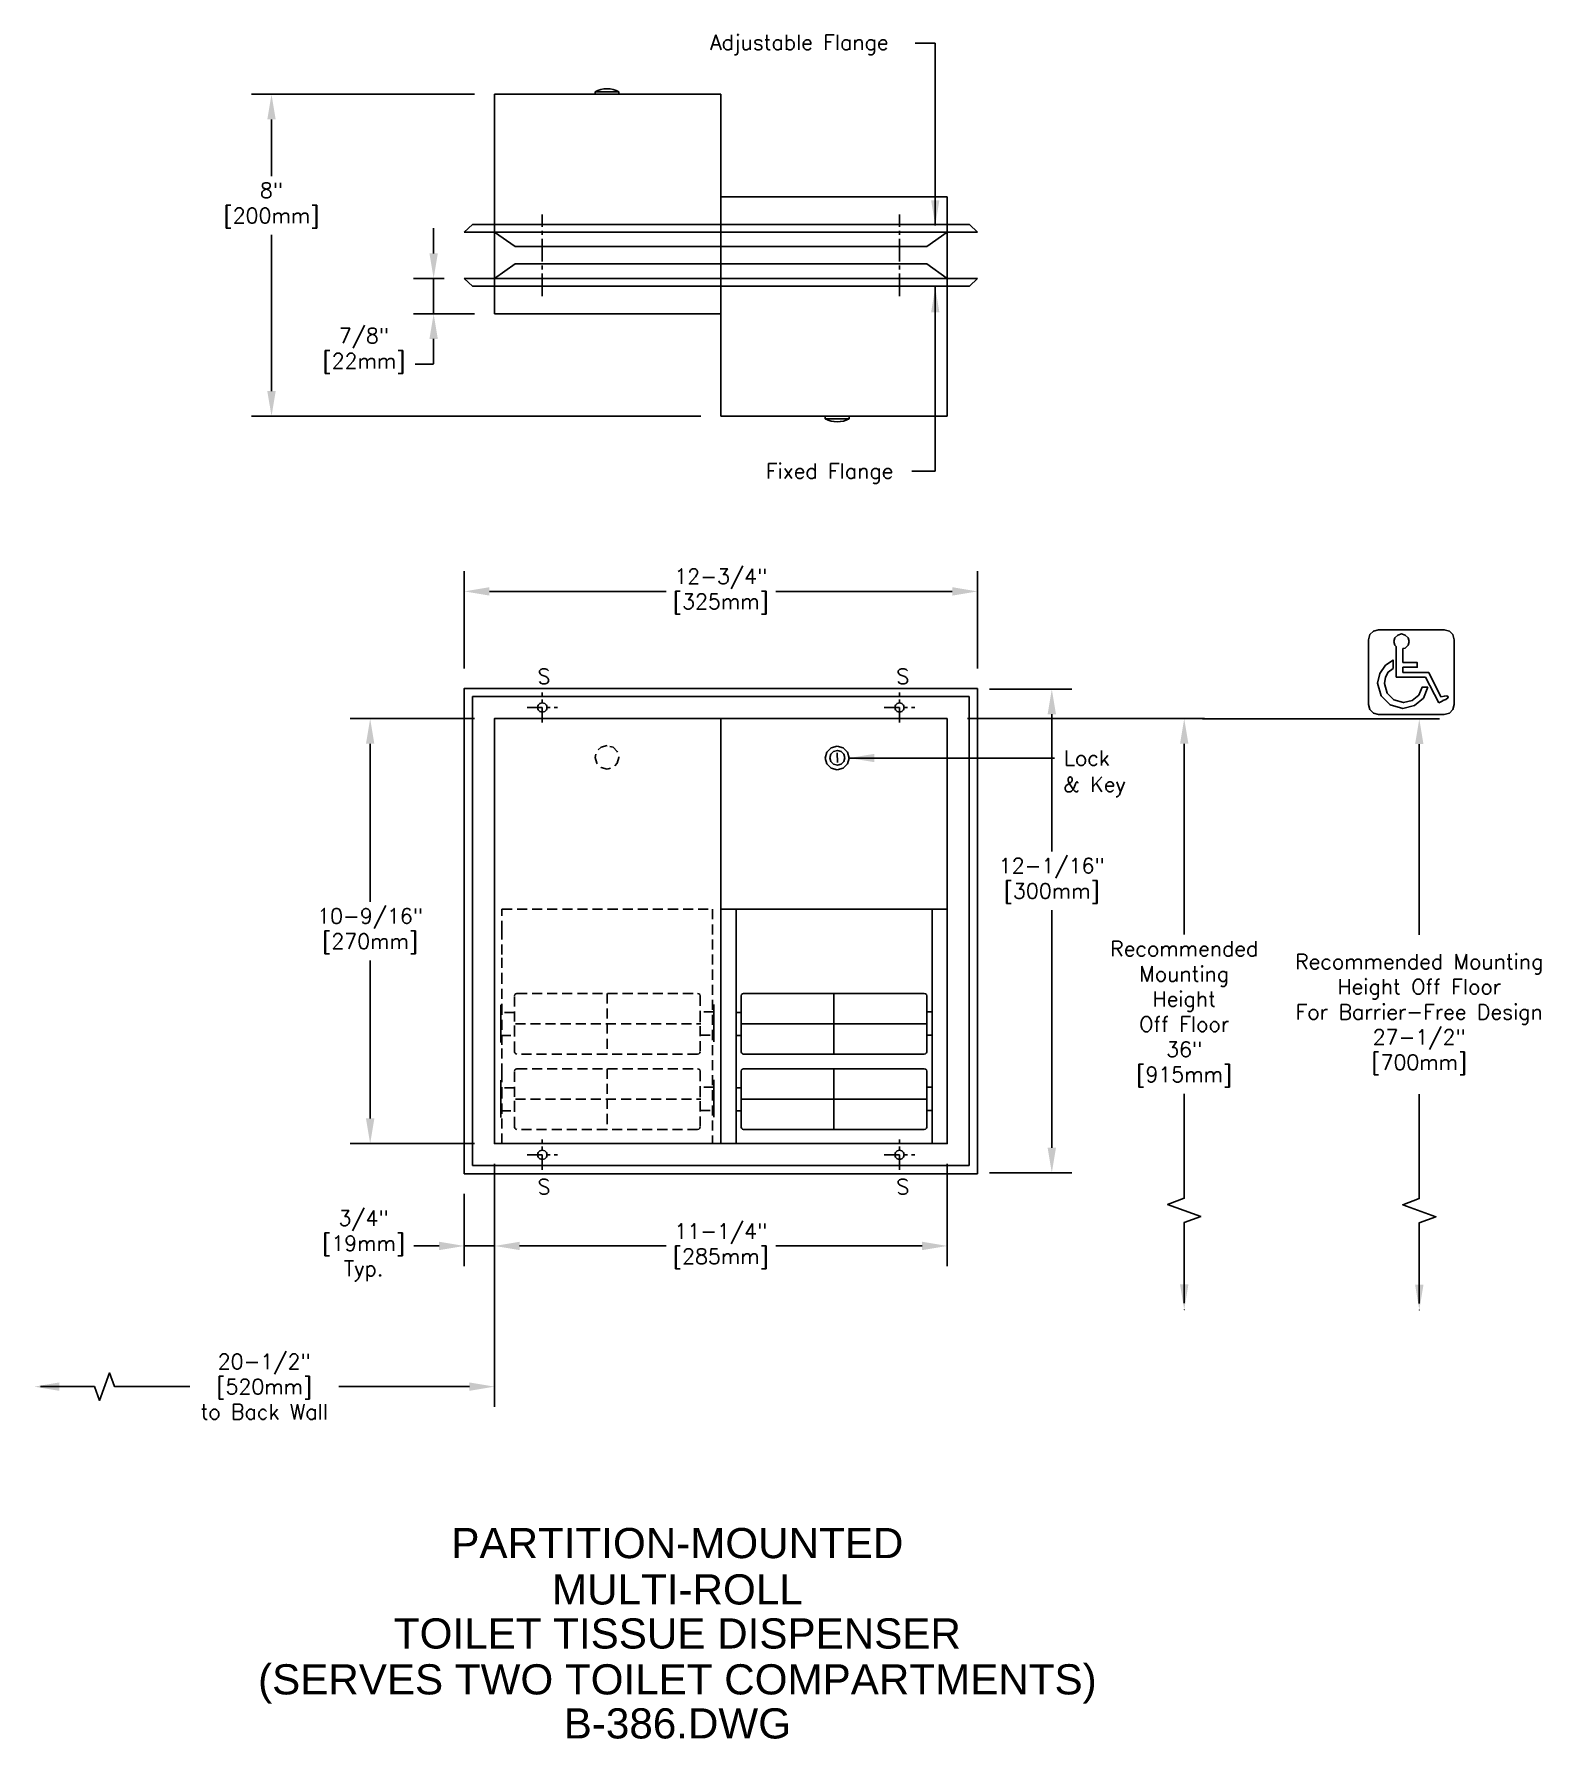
# Model space of a CAD drawing. Extents: x 106.4 to 143.9, y 16.7 to 59.1.
import ezdxf
from ezdxf.enums import TextEntityAlignment as Align

# ---------------------------------------------------------------- set-up
doc = ezdxf.new("R2010")
doc.units = 0
doc.header["$MEASUREMENT"] = 0
doc.header["$PDMODE"] = 35
doc.header["$PDSIZE"] = 0.000315
doc.linetypes.add('CENTER2', pattern=[1.125, 0.75, -0.125, 0.125, -0.125])
doc.linetypes.add('HIDDEN2', pattern=[0.1875, 0.125, -0.0625])
doc.layers.get('0').update_dxf_attribs({"linetype": 'CONTINUOUS'})
doc.layers.get('DEFPOINTS').update_dxf_attribs({"linetype": 'CONTINUOUS'})
for name, color, linetype in [('DETAIL', 4, 'CONTINUOUS'), ('DIM', 1, 'CONTINUOUS'), ('TEXT', 2, 'CONTINUOUS')]:
    doc.layers.add(name, color=color, linetype=linetype)
doc.styles.add('ARIAL_5', font='arial.ttf', dxfattribs={"height": 5})
doc.styles.add('DIM_S_8', font='simplex.shx', dxfattribs={"height": 0.375})
doc.dimstyles.new('DIM_S_7', dxfattribs={"dimtxt": 0.12, "dimasz": 0.625, "dimexe": 0.5, "dimexo": 0.5, "dimgap": 0.09375, "dimtad": 1, "dimtih": 1, "dimtoh": 1, "dimdec": 4, "dimrnd": 0.0625, "dimzin": 0, "dimtxsty": 'DIM_S_8', "dimcen": 0.09375, "dimaunit": 1, "dimazin": 3, "dimtfac": 1, "dimtdec": 4, "dimtofl": 0, "dimtmove": 0, "dimatfit": 3, "dimtolj": 1, "dimtzin": 0})

# ---------------------------------------------------------------- blocks, each defined once
blk = doc.blocks.new('TBLK_TX')
blk = doc.blocks.new('*D1')
at = {"color": 0, "linetype": 'BYBLOCK'}
for p, q in [((117.358, 57.568), (111.818, 57.568)), ((112.318, 56.943), (112.318, 55.534)), ((112.318, 50.193), (112.318, 54.078)), ((122.983, 49.568), (111.818, 49.568))]:
    blk.add_line(p, q, dxfattribs=at)
for points in [[(112.213, 56.943), (112.422, 56.943), (112.318, 57.568)], [(112.213, 50.193), (112.422, 50.193), (112.318, 49.568)]]:
    blk.add_solid(points, dxfattribs=at)
at = {"layer": 'DEFPOINTS', "color": 0, "linetype": 'BYBLOCK'}
for p in [(117.858, 57.568), (112.318, 49.568), (123.483, 49.568)]:
    blk.add_point(p, dxfattribs=at)
at = {"color": 0, "linetype": 'BYBLOCK', "insert": (112.318, 54.806), "char_height": 0.375, "attachment_point": 5, "style": 'DIM_S_8'}
blk.add_mtext('\\A1;8"\\P[200mm]', dxfattribs=at)
blk = doc.blocks.new('*D2')
at = {"color": 0, "linetype": 'BYBLOCK'}
for p, q in [((116.346, 53.616), (116.346, 54.241)), ((116.608, 52.991), (115.846, 52.991)), ((116.346, 52.991), (116.346, 52.116)), ((117.358, 52.116), (115.846, 52.116)), ((116.346, 51.491), (116.346, 50.866))]:
    blk.add_line(p, q, dxfattribs=at)
for points in [[(116.242, 53.616), (116.45, 53.616), (116.346, 52.991)], [(116.242, 51.491), (116.45, 51.491), (116.346, 52.116)]]:
    blk.add_solid(points, dxfattribs=at)
at = {"layer": 'DEFPOINTS', "color": 0, "linetype": 'BYBLOCK'}
for p in [(117.108, 52.991), (116.346, 52.116), (117.858, 52.116)]:
    blk.add_point(p, dxfattribs=at)
at = {"color": 0, "linetype": 'BYBLOCK', "insert": (114.616, 51.194), "char_height": 0.375, "attachment_point": 5, "style": 'DIM_S_8'}
blk.add_mtext('\\A1;7/8"\\P[22mm]', dxfattribs=at)
blk = doc.blocks.new('*D3')
at = {"layer": 'DEFPOINTS', "color": 0, "linetype": 'CONTINUOUS'}
for p in [(129.858, 45.214), (117.108, 42.802), (129.858, 42.802)]:
    blk.add_point(p, dxfattribs=at)
at = {"layer": 'DIM', "color": 0, "linetype": 'CONTINUOUS'}
for p, q in [((117.108, 43.302), (117.108, 45.714)), ((129.858, 43.302), (129.858, 45.714)), ((117.733, 45.214), (122.121, 45.214)), ((129.233, 45.214), (124.845, 45.214))]:
    blk.add_line(p, q, dxfattribs=at)
for points in [[(117.733, 45.319), (117.733, 45.11), (117.108, 45.214)], [(129.233, 45.319), (129.233, 45.11), (129.858, 45.214)]]:
    blk.add_solid(points, dxfattribs=at)
at = {"layer": 'DIM', "color": 0, "linetype": 'CONTINUOUS', "insert": (123.483, 45.214), "char_height": 0.375, "attachment_point": 5, "style": 'DIM_S_8'}
blk.add_mtext('\\A1;12-3/4"\\P[325mm]', dxfattribs=at)
blk = doc.blocks.new('*D4')
at = {"color": 0, "linetype": 'BYBLOCK'}
for p, q in [((117.358, 42.052), (114.269, 42.052)), ((114.769, 41.427), (114.769, 37.498)), ((114.769, 32.115), (114.769, 36.043)), ((117.358, 31.49), (114.269, 31.49))]:
    blk.add_line(p, q, dxfattribs=at)
for points in [[(114.665, 41.427), (114.873, 41.427), (114.769, 42.052)], [(114.665, 32.115), (114.873, 32.115), (114.769, 31.49)]]:
    blk.add_solid(points, dxfattribs=at)
at = {"layer": 'DEFPOINTS', "color": 0, "linetype": 'BYBLOCK'}
for p in [(117.858, 42.052), (114.769, 31.49), (117.858, 31.49)]:
    blk.add_point(p, dxfattribs=at)
at = {"color": 0, "linetype": 'BYBLOCK', "insert": (114.769, 36.771), "char_height": 0.375, "attachment_point": 5, "style": 'DIM_S_8'}
blk.add_mtext('\\A1;10-9/16"\\P[270mm]', dxfattribs=at)
blk = doc.blocks.new('*D5')
at = {"color": 0, "linetype": 'BYBLOCK'}
for p, q in [((117.858, 30.99), (117.858, 28.447)), ((129.108, 30.99), (129.108, 28.447)), ((118.483, 28.947), (122.121, 28.947)), ((128.483, 28.947), (124.845, 28.947))]:
    blk.add_line(p, q, dxfattribs=at)
for points in [[(118.483, 29.051), (118.483, 28.843), (117.858, 28.947)], [(128.483, 29.051), (128.483, 28.843), (129.108, 28.947)]]:
    blk.add_solid(points, dxfattribs=at)
at = {"layer": 'DEFPOINTS', "color": 0, "linetype": 'BYBLOCK'}
for p in [(117.858, 31.49), (129.108, 31.49), (129.108, 28.947)]:
    blk.add_point(p, dxfattribs=at)
at = {"color": 0, "linetype": 'BYBLOCK', "insert": (123.483, 28.939), "char_height": 0.375, "attachment_point": 5, "style": 'DIM_S_8'}
blk.add_mtext('\\A1;11-1/4"\\P[285mm]', dxfattribs=at)
blk = doc.blocks.new('*D6')
at = {"color": 0, "linetype": 'BYBLOCK'}
for p, q in [((117.858, 30.99), (117.858, 28.447)), ((117.108, 30.24), (117.108, 28.447)), ((116.483, 28.947), (115.858, 28.947)), ((117.108, 28.947), (117.858, 28.947)), ((118.483, 28.947), (119.108, 28.947))]:
    blk.add_line(p, q, dxfattribs=at)
for points in [[(116.483, 29.051), (116.483, 28.843), (117.108, 28.947)], [(118.483, 29.051), (118.483, 28.843), (117.858, 28.947)]]:
    blk.add_solid(points, dxfattribs=at)
at = {"layer": 'DEFPOINTS', "color": 0, "linetype": 'BYBLOCK'}
for p in [(117.858, 31.49), (117.108, 30.74), (117.858, 28.947)]:
    blk.add_point(p, dxfattribs=at)
at = {"color": 0, "linetype": 'BYBLOCK', "insert": (114.607, 28.95), "char_height": 0.375, "attachment_point": 5, "style": 'DIM_S_8'}
blk.add_mtext('\\A1;3/4"\\P[19mm]\\PTyp.', dxfattribs=at)
blk = doc.blocks.new('*D7')
at = {"layer": 'DEFPOINTS', "color": 0, "linetype": 'CONTINUOUS'}
for p in [(129.656, 42.787), (129.656, 30.764), (131.705, 30.764)]:
    blk.add_point(p, dxfattribs=at)
at = {"layer": 'DIM', "color": 0, "linetype": 'CONTINUOUS'}
for p, q in [((130.156, 42.787), (132.205, 42.787)), ((131.705, 42.162), (131.705, 38.748)), ((131.705, 31.389), (131.705, 37.293)), ((130.156, 30.764), (132.205, 30.764))]:
    blk.add_line(p, q, dxfattribs=at)
for points in [[(131.601, 42.162), (131.809, 42.162), (131.705, 42.787)], [(131.601, 31.389), (131.809, 31.389), (131.705, 30.764)]]:
    blk.add_solid(points, dxfattribs=at)
at = {"layer": 'DIM', "color": 0, "linetype": 'CONTINUOUS', "insert": (131.705, 38.021), "char_height": 0.375, "attachment_point": 5, "style": 'DIM_S_8'}
blk.add_mtext('\\A1;12-1/16"\\P[300mm]', dxfattribs=at)

msp = doc.modelspace()

# ---------------------------------------------------------------- linework, layer by layer
at = {"layer": 'DEFPOINTS', "color": 0, "linetype": 'BYBLOCK'}
for p in [(129.10793, 42.05206), (117.85793, 31.48956)]:
    msp.add_point(p, dxfattribs=at)
at = {"layer": 'DETAIL', "linetype": 'CONTINUOUS'}
for p, q in [((120.35824, 57.56845), (120.35824, 57.63095)), ((120.35824, 57.63095), (120.94989, 57.63095)), ((120.94989, 57.56845), (120.94989, 57.63095)), ((117.85793, 57.56845), (123.48293, 57.56845)), ((117.85793, 52.11577), (117.85793, 57.56845)), ((123.48293, 49.56845), (123.48293, 57.56845)), ((129.10793, 55.02113), (123.48293, 55.02113)), ((129.10793, 49.56845), (129.10793, 55.02113)), ((117.10793, 54.14613), (117.3098, 54.33363)), ((117.3098, 54.33363), (123.48293, 54.33363)), ((129.65606, 54.33363), (123.48293, 54.33363)), ((129.85793, 54.14613), (129.65606, 54.33363)), ((117.10793, 54.14613), (123.48293, 54.14613)), ((129.85793, 54.14613), (123.48293, 54.14613)), ((123.48293, 52.99077), (117.10793, 52.99077)), ((117.10793, 52.99077), (117.3098, 52.80327)), ((123.48293, 52.99077), (129.85793, 52.99077)), ((129.85793, 52.99077), (129.65606, 52.80327)), ((117.3098, 52.80327), (123.48293, 52.80327)), ((129.65606, 52.80327), (123.48293, 52.80327)), ((123.48293, 52.11577), (117.85793, 52.11577)), ((123.48293, 49.56845), (129.10793, 49.56845)), ((126.07805, 49.56845), (126.07805, 49.50595)), ((126.07805, 49.50595), (126.6697, 49.50595)), ((126.6697, 49.56845), (126.6697, 49.50595)), ((141.07478, 43.20162), (140.42959, 43.20162)), ((141.37459, 42.59381), (141.07478, 43.20162)), ((129.65125, 42.60201), (117.3098, 42.60201)), ((117.3098, 42.60201), (117.3098, 30.94624)), ((129.65125, 42.60201), (129.65125, 30.94624)), ((141.3176, 42.44245), (141.42292, 42.49583)), ((141.42292, 42.49583), (141.42074, 42.50025)), ((123.48293, 42.05206), (123.48293, 31.48956)), ((129.65125, 30.94624), (117.3098, 30.94624))]:
    msp.add_line(p, q, dxfattribs=at)
at = {"layer": 'DETAIL', "linetype": 'CENTER2', "ltscale": 0.75}
for p, q in [((119.04543, 52.55327), (119.04543, 54.58363)), ((127.92043, 52.55327), (127.92043, 54.58363))]:
    msp.add_line(p, q, dxfattribs=at)
at = {"layer": 'DETAIL', "linetype": 'CENTER2', "ltscale": 0.5}
for p, q in [((119.04543, 41.95238), (119.04543, 42.70156)), ((127.92043, 41.95238), (127.92043, 42.70156)), ((118.66803, 42.32704), (119.42271, 42.32704)), ((127.54303, 42.32704), (128.29771, 42.32704)), ((119.04543, 30.83993), (119.04543, 31.58911)), ((127.92043, 30.83993), (127.92043, 31.58911)), ((118.66803, 31.21459), (119.42271, 31.21459)), ((127.54303, 31.21459), (128.29771, 31.21459))]:
    msp.add_line(p, q, dxfattribs=at)
at = {"layer": 'DETAIL', "linetype": 'HIDDEN2', "ltscale": 2}
msp.add_line((123.27769, 37.31465), (123.27769, 31.48956), dxfattribs=at)
at = {"layer": 'DETAIL', "linetype": 'CONTINUOUS'}
for points in [[(117.85793, 54.14613), (118.36971, 53.78224), (123.48293, 53.78224)], [(129.10793, 54.14613), (128.59614, 53.78224), (123.48293, 53.78224)], [(117.85793, 52.99077), (118.36971, 53.35465), (123.48293, 53.35465)], [(129.10793, 52.99077), (128.59614, 53.35465), (123.48293, 53.35465)], [(140.42959, 43.7911), (140.48872, 43.80703), (140.55619, 43.87423), (140.58186, 43.96879), (140.55619, 44.06327), (140.48872, 44.13041), (140.39383, 44.15597), (140.29891, 44.13041), (140.23148, 44.06327), (140.20583, 43.96879), (140.23148, 43.87423), (140.26086, 43.84494)], [(140.26086, 43.84494), (140.26086, 43.0839)], [(140.42959, 43.44537), (140.42959, 43.7911)], [(140.42959, 43.32765), (140.78413, 43.32765), (140.78413, 43.44537), (140.42959, 43.44537)], [(140.42959, 43.20162), (140.42959, 43.32765)], [(140.26086, 43.0839), (140.42959, 43.0839)], [(140.42959, 43.0839), (140.98998, 43.0839)], [(140.98998, 43.0839), (141.3176, 42.44245)], [(141.42074, 42.50025), (141.49538, 42.53152), (141.54321, 42.56599), (141.55434, 42.59723), (141.52336, 42.61544), (141.45836, 42.61409), (141.37459, 42.59381)], [(126.37382, 41.36405), (126.22453, 41.32436), (126.11843, 41.22011), (126.07805, 41.07347)], [(126.37834, 41.25995), (126.2843, 41.23497), (126.21746, 41.16934), (126.19203, 41.07701)], [(126.6697, 41.07347), (126.6293, 41.22011), (126.52314, 41.32436), (126.37382, 41.36405)], [(126.37382, 41.20279), (126.37972, 40.96584)], [(126.56462, 41.07701), (126.53917, 41.16934), (126.47231, 41.23497), (126.37834, 41.25995)], [(126.07805, 41.07347), (126.11843, 40.92685), (126.22453, 40.82266), (126.37382, 40.78301)], [(126.19203, 41.07701), (126.21746, 40.98466), (126.2843, 40.91904), (126.37834, 40.89407)], [(126.37382, 40.78301), (126.52314, 40.82266), (126.6293, 40.92685), (126.6697, 41.07347)], [(126.37834, 40.89407), (126.47231, 40.91904), (126.53917, 40.98466), (126.56462, 41.07701)], [(123.48293, 37.31275), (129.10793, 37.31423)], [(123.86022, 37.31285), (123.86307, 31.48956)], [(128.7328, 37.31269), (128.7297, 31.48956)], [(123.98669, 35.16259), (123.99513, 35.19299), (124.01723, 35.2147), (124.04821, 35.22298)], [(124.04821, 35.22298), (128.53551, 35.22298)], [(126.29192, 35.22298), (126.29192, 33.71379)], [(128.53551, 35.22298), (128.56648, 35.2147), (128.58859, 35.19299), (128.59702, 35.16259)], [(123.86175, 34.17489), (123.98667, 34.17489), (123.98667, 34.75129), (123.86147, 34.75129)], [(123.98669, 33.77418), (123.98669, 35.16259)], [(128.59702, 35.16259), (128.59702, 33.77418)], [(128.73145, 34.76182), (128.59702, 34.76182), (128.59702, 34.18542)], [(123.98667, 34.4631), (128.59702, 34.4631)], [(128.59702, 34.18542), (128.73114, 34.18542)], [(124.04821, 33.71379), (124.01723, 33.72207), (123.99513, 33.74378), (123.98669, 33.77418)], [(128.53551, 33.71379), (124.04821, 33.71379)], [(128.59702, 33.77418), (128.58859, 33.74378), (128.56648, 33.72207), (128.53551, 33.71379)], [(123.9867, 33.29145), (123.99513, 33.3219), (124.01722, 33.34358), (124.04819, 33.35184)], [(123.9867, 31.90302), (123.9867, 33.29145)], [(124.04819, 33.35184), (128.53551, 33.35184)], [(126.29189, 33.35184), (126.29189, 31.84262)], [(128.53551, 33.35184), (128.56647, 33.34358), (128.58856, 33.3219), (128.59699, 33.29145)], [(128.59699, 33.29145), (128.59699, 31.90302)], [(123.86267, 32.30378), (123.98667, 32.30378), (123.98667, 32.88018), (123.86239, 32.88018)], [(128.73045, 32.89069), (128.59699, 32.89069), (128.59699, 32.31428)], [(123.98667, 32.592), (128.59699, 32.592)], [(128.59699, 32.31428), (128.73014, 32.31428)], [(124.04819, 31.84262), (124.01722, 31.85091), (123.99513, 31.87262), (123.9867, 31.90302)], [(128.53551, 31.84262), (124.04819, 31.84262)], [(128.59699, 31.90302), (128.58856, 31.87262), (128.56647, 31.85091), (128.53551, 31.84262)]]:
    msp.add_lwpolyline(points, dxfattribs=at)
for points in [[(141.45714, 42.15427), (141.58282, 42.18813), (141.67208, 42.2771), (141.70604, 42.40223), (141.70604, 44.01394), (141.67208, 44.1391), (141.58282, 44.22802), (141.45714, 44.26184), (139.82531, 44.26184), (139.69969, 44.22802), (139.61039, 44.1391), (139.57641, 44.01394), (139.57641, 42.40223), (139.61039, 42.2771), (139.69969, 42.18813), (139.82531, 42.15427)], [(141.05021, 42.8312), (140.93664, 42.56329), (140.71798, 42.37714), (140.42903, 42.30739), (140.11126, 42.39304), (139.88533, 42.61807), (139.79933, 42.93459), (139.85681, 43.17745), (140.00009, 43.38251), (140.18543, 43.50615), (140.18725, 43.30181), (140.06188, 43.21039), (139.99311, 43.08549), (139.97213, 42.92145), (140.03662, 42.6841), (140.20606, 42.51535), (140.44443, 42.45112), (140.66106, 42.50124), (140.82503, 42.63678), (140.91028, 42.83552)], [(129.85793, 42.80206), (117.10793, 42.80206), (117.10793, 30.73956), (129.85793, 30.73956)], [(119.04543, 42.4429), (118.98584, 42.42708), (118.94347, 42.38552), (118.92734, 42.32704), (118.94347, 42.26851), (118.98584, 42.2269), (119.04543, 42.21106), (119.10501, 42.2269), (119.14733, 42.26851), (119.16342, 42.32704), (119.14733, 42.38552), (119.10501, 42.42708)], [(127.92043, 42.4429), (127.86084, 42.42708), (127.81847, 42.38552), (127.80234, 42.32704), (127.81847, 42.26851), (127.86084, 42.2269), (127.92043, 42.21106), (127.98001, 42.2269), (128.02233, 42.26851), (128.03842, 42.32704), (128.02233, 42.38552), (127.98001, 42.42708)], [(129.10793, 42.05206), (117.85793, 42.05206), (117.85793, 31.48956), (129.10793, 31.48956)], [(119.04543, 31.33045), (118.98584, 31.31463), (118.94347, 31.27307), (118.92734, 31.21459), (118.94347, 31.15606), (118.98584, 31.11445), (119.04543, 31.09861), (119.10501, 31.11445), (119.14733, 31.15606), (119.16342, 31.21459), (119.14733, 31.27307), (119.10501, 31.31463)], [(127.92043, 31.33045), (127.86084, 31.31463), (127.81847, 31.27307), (127.80234, 31.21459), (127.81847, 31.15606), (127.86084, 31.11445), (127.92043, 31.09861), (127.98001, 31.11445), (128.02233, 31.15606), (128.03842, 31.21459), (128.02233, 31.27307), (127.98001, 31.31463)]]:
    msp.add_lwpolyline(points, close=True, dxfattribs=at)
at = {"layer": 'DETAIL', "linetype": 'HIDDEN2', "ltscale": 2, "flags": 128}
msp.add_lwpolyline([(120.65403, 41.38062), (120.50476, 41.34095), (120.39863, 41.2367), (120.35824, 41.09007), (120.39863, 40.94344), (120.50476, 40.83924), (120.65403, 40.79958), (120.80334, 40.83924), (120.90949, 40.94344), (120.94989, 41.09007), (120.90949, 41.2367), (120.80334, 41.34095)], close=True, dxfattribs=at)
at = {"layer": 'DETAIL', "linetype": 'HIDDEN2', "ltscale": 2}
for points in [[(118.03806, 31.48956), (118.04058, 32.23371), (118.04111, 32.63986), (118.04163, 33.22986), (118.04212, 33.94187), (118.04257, 34.71403), (118.04296, 35.4845), (118.04328, 36.19142), (118.04353, 36.77294), (118.04369, 37.16721), (118.04375, 37.31539)], [(118.35511, 35.16259), (118.36352, 35.19299), (118.38557, 35.2147), (118.41651, 35.22298)], [(118.41651, 35.22298), (122.90383, 35.22298)], [(120.66021, 35.22298), (120.66021, 33.71379)], [(122.90383, 35.22298), (122.93479, 35.2147), (122.95688, 35.19299), (122.96532, 35.16259)], [(118.01355, 34.93996), (118.01355, 34.0072)], [(118.35511, 33.77418), (118.35511, 35.16259)], [(122.96532, 35.16259), (122.96532, 33.77418)], [(123.30679, 34.95046), (123.30679, 34.01771)], [(118.37643, 34.4631), (122.98672, 34.4631)], [(118.41651, 33.71379), (118.38557, 33.72207), (118.36352, 33.74378), (118.35511, 33.77418)], [(122.90383, 33.71379), (118.41651, 33.71379)], [(122.96532, 33.77418), (122.95688, 33.74378), (122.93479, 33.72207), (122.90383, 33.71379)], [(118.01355, 33.06894), (118.01355, 32.13615)], [(118.35511, 33.29145), (118.36352, 33.3219), (118.38557, 33.34358), (118.41651, 33.35184)], [(118.35511, 31.90302), (118.35511, 33.29145)], [(118.41651, 33.35184), (122.90383, 33.35184)], [(120.66021, 33.35184), (120.66021, 31.84262)], [(122.90383, 33.35184), (122.93479, 33.34358), (122.95688, 33.3219), (122.96532, 33.29145)], [(122.96532, 33.29145), (122.96532, 31.90302)], [(123.30679, 33.07933), (123.30679, 32.14656)], [(118.37643, 32.592), (122.98672, 32.592)], [(118.41651, 31.84262), (118.38557, 31.85091), (118.36352, 31.87262), (118.35511, 31.90302)], [(122.90383, 31.84262), (118.41651, 31.84262)], [(122.96532, 31.90302), (122.95688, 31.87262), (122.93479, 31.85091), (122.90383, 31.84262)]]:
    msp.add_lwpolyline(points, dxfattribs=at)
at = {"layer": 'DETAIL', "linetype": 'HIDDEN2', "ltscale": 2, "flags": 128}
msp.add_lwpolyline([(118.04375, 37.31539), (118.40947, 37.31574), (119.01953, 37.3159), (119.75918, 37.31588), (120.56339, 37.31571), (121.36718, 37.31547), (122.10551, 37.31518), (122.71338, 37.31492), (123.12577, 37.31473), (123.27769, 37.31465)], dxfattribs=at)
at = {"layer": 'DETAIL', "linetype": 'HIDDEN2', "ltscale": 2}
for points in [[(118.01355, 34.17489), (118.35499, 34.17489), (118.35499, 34.75129), (118.01355, 34.75129)], [(122.96532, 34.18542), (123.30676, 34.18542), (123.30676, 34.76182), (122.96532, 34.76182)], [(118.01355, 32.30378), (118.35499, 32.30378), (118.35499, 32.88018), (118.01355, 32.88018)], [(122.96532, 32.31428), (123.30676, 32.31428), (123.30676, 32.89069), (122.96532, 32.89069)]]:
    msp.add_lwpolyline(points, close=True, dxfattribs=at)
at = {"layer": 'DETAIL', "linetype": 'CONTINUOUS'}
for centre, start, end in [((120.65406, 57.10503), 60.642208, 119.357792), ((126.37387, 50.03186), 240.642208, 299.357792)]:
    msp.add_arc(centre, 0.60341, start, end, dxfattribs=at)
at = {"layer": 'DIM', "linetype": 'CONTINUOUS'}
for p, q in [((116.34626, 50.86577), (115.88988, 50.86577)), ((129.60793, 42.05206), (135.49524, 42.05206)), ((135.44838, 42.04382), (141.33569, 42.04382)), ((134.99524, 41.42706), (134.99524, 36.68684)), ((140.83569, 41.41882), (140.83569, 36.67861)), ((134.99524, 30.13111), (134.99524, 32.73149)), ((140.83569, 30.12287), (140.83569, 32.72325)), ((117.85793, 30.98956), (117.85793, 24.94996)), ((134.99524, 27.99127), (134.99524, 29.53111)), ((140.83569, 27.98303), (140.83569, 29.52287)), ((107.04406, 25.44996), (107.9188, 25.44996)), ((108.4188, 25.44996), (110.28581, 25.44996)), ((117.23293, 25.44996), (113.99117, 25.44996))]:
    msp.add_line(p, q, dxfattribs=at)
for points in [[(134.99524, 27.52252), (134.99524, 29.53111), (135.40736, 29.68111), (134.58312, 29.98111), (134.99524, 30.13111), (134.99524, 32.15914)], [(140.83569, 27.51428), (140.83569, 29.52287), (141.24782, 29.67287), (140.42357, 29.97287), (140.83569, 30.12287), (140.83569, 32.1509)], [(106.57531, 25.44996), (107.9188, 25.44996), (108.0438, 25.10653), (108.2938, 25.7934), (108.4188, 25.44996), (109.84877, 25.44996)]]:
    msp.add_lwpolyline(points, dxfattribs=at)
for p in [(134.99524, 27.36627), (140.83569, 27.35803), (117.85793, 25.44996)]:
    msp.add_point(p, dxfattribs=at)
for points in [[(134.89107, 41.42706), (135.09941, 41.42706), (134.99524, 42.05206)], [(140.73153, 41.41882), (140.93986, 41.41882), (140.83569, 42.04382)], [(134.89107, 27.99127), (135.09941, 27.99127), (134.99524, 27.36627)], [(140.73153, 27.98303), (140.93986, 27.98303), (140.83569, 27.35803)], [(107.04406, 25.55413), (107.04406, 25.34579), (106.41906, 25.44996)], [(117.23293, 25.55413), (117.23293, 25.34579), (117.85793, 25.44996)]]:
    msp.add_solid(points, dxfattribs=at)

# ---------------------------------------------------------------- block references
at = {"layer": 'TEXT', "linetype": 'CONTINUOUS'}
ref = msp.add_blockref('TBLK_TX', (122.40198, 22.28224), dxfattribs=dict(at, xscale=0.15, yscale=0.15, zscale=0.15))
ref.add_attrib('DWG_NAME', 'PARTITION-MOUNTED', dxfattribs={"layer": '0', "height": 0.75, "style": 'ARIAL_5'}).set_placement((122.40198, 21.1876), align=Align.CENTER)
ref = msp.add_blockref('TBLK_TX', (122.40198, 20.03613), dxfattribs=dict(at, xscale=0.15, yscale=0.15, zscale=0.15))
ref.add_attrib('TITLE', 'MULTI-ROLL', dxfattribs={"layer": '0', "height": 0.75, "style": 'ARIAL_5'}).set_placement((122.40198, 20.03613), align=Align.CENTER)
ref.add_attrib('DWG_NAME', 'TOILET TISSUE DISPENSER', dxfattribs={"layer": '0', "height": 0.75, "style": 'ARIAL_5'}).set_placement((122.40198, 18.94149), align=Align.CENTER)
ref = msp.add_blockref('TBLK_TX', (122.40198, 17.80091), dxfattribs=dict(at, xscale=0.15, yscale=0.15, zscale=0.15))
ref.add_attrib('TITLE', '(SERVES TWO TOILET COMPARTMENTS)', dxfattribs={"layer": '0', "height": 0.75, "style": 'ARIAL_5'}).set_placement((122.40198, 17.80091), align=Align.CENTER)
ref.add_attrib('DWG_NAME', 'B-386.DWG', dxfattribs={"layer": '0', "height": 0.75, "style": 'ARIAL_5'}).set_placement((122.40198, 16.70627), align=Align.CENTER)

# ---------------------------------------------------------------- texts
at = {"layer": 'DIM', "linetype": 'CONTINUOUS', "style": 'DIM_S_8'}
for s, p in [('Adjustable Flange', (123.21411, 58.67196)), ('Fixed Flange', (124.60178, 48.01682)), ('S', (118.92527, 42.91778)), ('S', (127.84238, 42.91778)), ('Lock', (132.00808, 40.88395)), ('& Key', (131.98547, 40.23186)), ('S', (118.92527, 30.23237)), ('S', (127.84238, 30.23237))]:
    msp.add_text(s, height=0.375, dxfattribs=at).set_placement(p)
at = {"layer": 'DIM', "linetype": 'CONTINUOUS', "char_height": 0.375, "attachment_point": 5, "style": 'DIM_S_8'}
for s, insert in [('\\A1;Recommended\\PMounting\\PHeight\\POff Floor\\P36"\\P[915mm]', (134.99524, 34.70916)), ('\\A1;Recommended Mounting\\PHeight Off Floor\\PFor Barrier-Free Design\\P27-1/2"\\P[700mm]', (140.83569, 34.70093)), ('\\A1;20-1/2"\\P[520mm]\\Pto Back Wall', (112.13849, 25.44996))]:
    msp.add_mtext(s, dxfattribs=dict(at, insert=insert))

# ---------------------------------------------------------------- dimensions: what is measured, and where the dimension line sits
at = {"layer": 'DIM', "linetype": 'CONTINUOUS'}
for base, p1, p2, text, picture, middle in [((112.31755, 49.56845), (117.85793, 57.56845), (123.48293, 49.56845), '8"\\P[200mm]', '*D1', (112.31755, 54.80606)), ((116.34626, 52.11577), (117.10793, 52.99077), (117.85793, 52.11577), '7/8"\\P[22mm]', '*D2', (114.61635, 51.19364)), ((131.70482, 30.764), (129.65632, 42.7874), (129.65632, 30.764), '12-1/16"\\P[300mm]', '*D7', (131.70482, 38.02066))]:
    dim = msp.add_linear_dim(base=base, p1=p1, p2=p2, angle=90, text=text, dimstyle='DIM_S_7', override={"dimpost": '\\X'}, dxfattribs=at)
    dim.commit()
    dim.dimension.update_dxf_attribs({"geometry": picture, "text_midpoint": middle, "dimtype": 160})
for base, p1, p2, text, picture, middle in [((129.85793, 45.21446), (117.10793, 42.80206), (129.85793, 42.80206), '12-3/4"\\P[325mm]', '*D3', (123.48293, 45.21446)), ((117.85793, 28.94716), (117.10793, 30.73956), (117.85793, 31.48956), '3/4"\\P[19mm]\\PTyp.', '*D6', (114.60683, 28.95029)), ((129.10793, 28.94716), (117.85793, 31.48956), (129.10793, 31.48956), '11-1/4"\\P[285mm]', '*D5', (123.48293, 28.93901))]:
    dim = msp.add_linear_dim(base=base, p1=p1, p2=p2, text=text, dimstyle='DIM_S_7', override={"dimpost": '\\X'}, dxfattribs=at)
    dim.commit()
    dim.dimension.update_dxf_attribs({"geometry": picture, "text_midpoint": middle, "dimtype": 160})
dim = msp.add_linear_dim(base=(114.76901, 31.48956), p1=(117.85793, 42.05206), p2=(117.85793, 31.48956), angle=90, text='10-9/16"\\P[270mm]', dimstyle='DIM_S_7', override={"dimpost": '\\X'}, dxfattribs=at)
dim.commit()
dim.dimension.update_dxf_attribs({"geometry": '*D4', "text_midpoint": (114.76901, 36.77081)})

# ---------------------------------------------------------------- leaders
for points in [[(128.80906, 54.30976), (128.80906, 58.83566), (128.31059, 58.83566)], [(128.80906, 52.77344), (128.80906, 48.20602), (128.22752, 48.20602)], [(126.6697, 41.07347), (131.77064, 41.07347)]]:
    msp.add_leader(points, dimstyle='DIM_S_7', dxfattribs=at)

doc.saveas('drawing.dxf')
